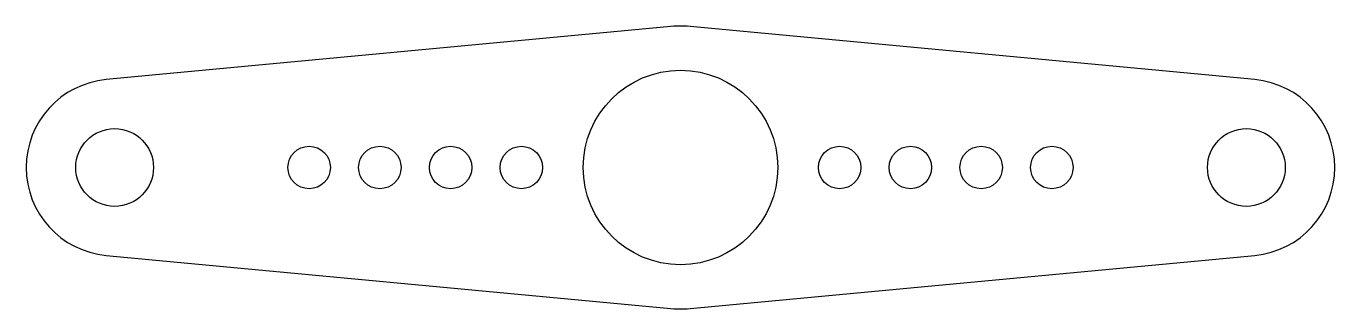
# Paper-space layout '_正视于' of a CAD drawing. Header units: millimetres. Extents: x -18.5 to 18.5, y -4 to 4.
import ezdxf

# ---------------------------------------------------------------- set-up
doc = ezdxf.new("R2010")
doc.units = ezdxf.units.MM

psp = doc.layouts.new('_正视于')

# ---------------------------------------------------------------- linework, layer by layer
at = {"color": 7, "linetype": 'Continuous', "lineweight": 25}
for p, q in [((-0.375, 3.982), (-16.234, 2.489)), ((16.234, 2.489), (0.375, 3.982)), ((-16.234, -2.489), (-0.375, -3.982)), ((0.375, -3.982), (16.234, -2.489))]:
    psp.add_line(p, q, dxfattribs=at)
for centre, radius in [((0, 0), 2.75), ((-16, 0), 1.1), ((16, 0), 1.1), ((-10.5, 0), 0.6), ((-8.5, 0), 0.6), ((-6.5, 0), 0.6), ((-4.5, 0), 0.6), ((4.5, 0), 0.6), ((6.5, 0), 0.6), ((8.5, 0), 0.6), ((10.5, 0), 0.6)]:
    psp.add_circle(centre, radius, dxfattribs=at)
for centre, radius, start, end in [((0, 0), 4, 84.6206, 95.3794), ((-16, 0), 2.5, 95.3794, 264.6206), ((16, 0), 2.5, 275.3794, 84.6206), ((0, 0), 4, 264.6206, 275.3794)]:
    psp.add_arc(centre, radius, start, end, dxfattribs=at)

doc.saveas('drawing.dxf')
